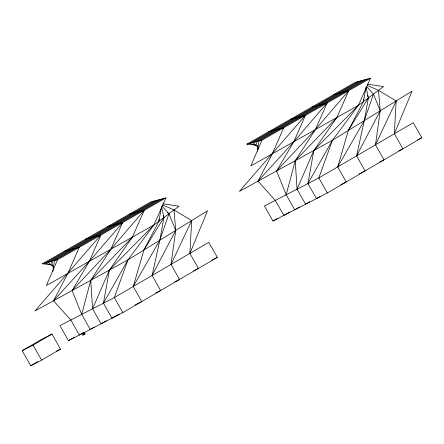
<?xml version="1.0" encoding="UTF-8"?>
<svg xmlns="http://www.w3.org/2000/svg" width="444" height="444" viewBox="0 0 444 444"><rect width="100%" height="100%" fill="white"/><g stroke="black" fill="none" stroke-linecap="round" stroke-linejoin="round"><path stroke-width="0.67" d="M135.104 304.989L141.753 301.559L133.217 286.53L143.878 250.066L158.908 221.262L159.002 219.219M363.425 100.96L363.519 98.923M193.59 270.901L198.424 268.409L189.888 253.38L191.653 220.596L174.004 209.973L162.665 204.984M398.679 150.971L402.908 148.79L394.372 133.761L396.137 100.977L378.493 90.36L367.155 85.365M174.697 281.951L179.537 279.459L170.996 264.43L175.73 230.419L174.004 209.973M379.792 162.021L384.021 159.84L375.485 144.811L380.214 110.8L378.493 90.36M52.892 271.506L54.484 260.573L162.937 198.679M257.476 151.204L258.969 140.953L367.427 79.06M119.07 314.075L111.988 318.22L103.446 303.191L109.346 270.113L132.373 237.124L144.278 210.251L129.126 214.286M158.908 221.262L161.277 207.975M320.013 196.526L316.472 198.601L307.936 183.572L313.83 150.494L336.863 117.505L348.762 90.632L333.616 94.666M365.884 87.696L363.397 101.643L348.368 130.447L337.701 166.911L346.242 181.94L340.803 184.743M366.039 87.207L368.426 97.88L364.291 120.624L356.593 155.861L365.129 170.89L359.085 174.009M155.811 293.001L160.645 290.509L152.109 275.48L159.807 240.243L163.941 217.499L161.549 206.826M94.361 327.017L90.226 329.437L81.69 314.408L90.737 280.342L110.872 249.217L144.278 210.251M299.434 207.054L294.711 209.818L286.175 194.788L295.221 160.722L315.362 129.604L348.762 90.632M366.738 86.652L373.46 94.117L364.291 120.624L337.701 166.911M50.499 264.613L42.363 263.803L150.821 201.909L165.967 197.874L153.879 225.025L127.955 259.89L114.33 297.58L59.934 325.63L68.47 340.653L122.866 312.609L217.316 257.359L208.78 242.33L114.33 297.58L122.866 312.609M255.666 145.06L246.847 144.183L355.305 82.29L370.457 78.255L358.364 105.406L332.439 140.271L318.814 177.961L264.419 206.01L272.955 221.034L327.35 192.99L421.8 137.74L413.264 122.711L318.814 177.961L327.35 192.99M189.888 253.38L207.576 210.772L127.955 259.89L34.904 311.011L100.893 235.009L85.748 239.044L87.102 238.811M394.372 133.761L412.065 91.153L332.439 140.271L239.388 191.397L305.383 115.39L290.232 119.425M165.967 197.874L57.515 259.768L46.37 285.514L153.879 225.025L179.037 206.216L162.915 203.752M106.421 320.718L101.104 323.826L92.568 308.802L109.346 270.113L153.879 225.025M370.457 78.255L261.999 140.149L250.854 165.895L358.364 105.406L383.522 86.597L367.399 84.132M309.723 201.792L305.594 204.207L297.053 189.183L313.83 150.494L358.364 105.406M100.893 235.009L89.372 261.316L72.122 290.565L81.69 314.408M305.383 115.39L293.856 141.703L276.612 170.946L286.175 194.788M108.791 226.44L107.437 226.668L122.588 222.627L110.872 249.217L72.122 290.565M311.921 107.048L327.073 103.014L315.362 129.604L276.612 170.946M170.996 264.43L191.653 220.596M375.485 144.811L396.137 100.977M81.707 333.666L79.348 335.048L70.812 320.019L53.513 300.788L67.871 273.415L79.204 247.386L64.053 251.421M152.109 275.48L175.73 230.419L168.975 213.736L161.805 205.772M289.738 211.977L283.833 215.429L275.297 200.399L257.997 181.169L272.355 153.802L283.688 127.767L268.537 131.807M356.593 155.861L380.214 110.8L373.46 94.117M103.446 303.191L127.955 259.89M307.936 183.572L332.439 140.271M133.217 286.53L159.807 240.243L168.975 213.736L167.41 212.432M143.878 250.066L163.941 217.499L163.159 215.59M348.368 130.447L368.426 97.88M122.588 222.627L89.372 261.316L53.513 300.788M327.073 103.014L293.856 141.703L257.997 181.169M132.373 237.124L90.737 280.342L92.568 308.802M336.863 117.505L295.221 160.722L297.053 189.183M22.2 350.716L41.092 339.666L51.97 334.06L60.506 349.089L41.614 360.139L30.736 365.745L22.2 350.716L33.078 345.11L51.97 334.06M68.47 340.653L74.37 337.201M272.955 221.034L277.678 218.276M82.018 333.577L84.155 332.384L85.043 333.944L82.906 335.137L82.018 333.577L84.155 332.384M30.736 365.745L37.823 361.605M358.336 81.48L249.878 143.379L257.553 146.093M361.366 80.675L252.908 142.568L257.925 147.203M364.396 79.87L255.938 141.764L258.131 149.073M153.852 201.099L45.393 262.992L52.425 265.484M156.882 200.294L48.424 262.188L52.936 266.356M53.447 268.026L51.454 261.383L159.912 199.484M417.571 139.921L421.8 137.74M211.877 260.162L217.316 257.359M84.26 334.349L85.043 333.944M82.906 335.137L83.688 334.737L82.8 333.172M56.277 351.271L60.506 349.089M246.847 144.183L261.999 140.149M42.363 263.803L57.515 259.768M67.083 250.616L68.454 250.477M88.772 238.239L90.138 238.106M83.089 332.978L83.922 333.561L83.972 334.543M51.454 261.383L52.287 262.454M33.078 345.11L41.614 360.139M367.382 95.332L368.165 97.242"/></g></svg>
